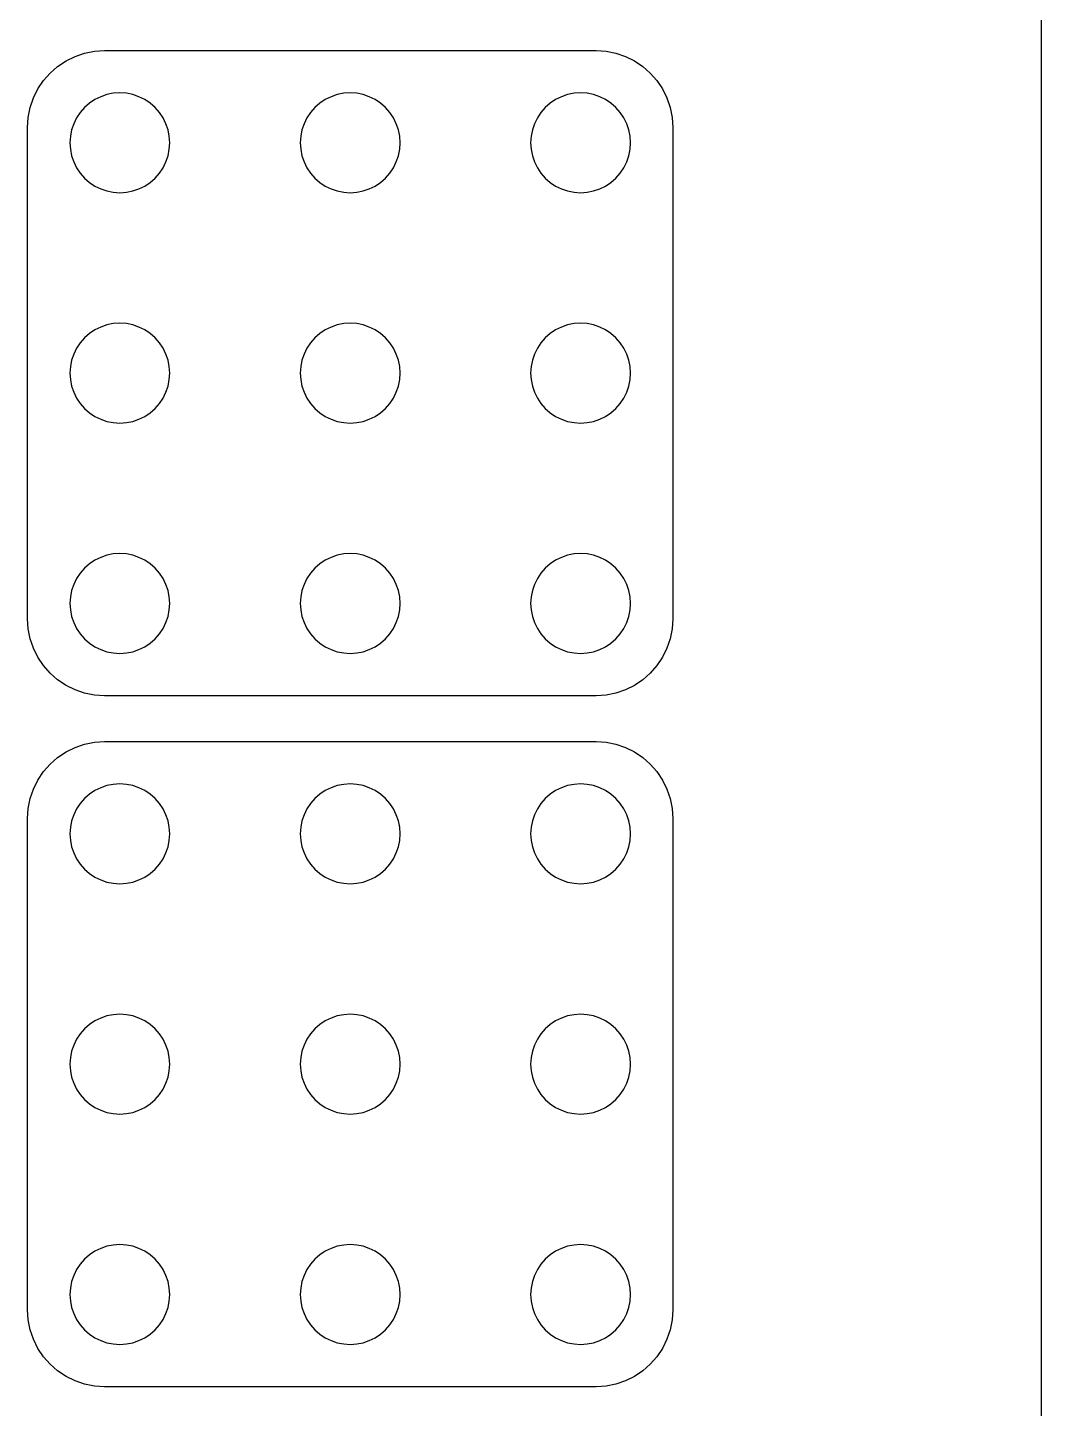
# Model space of a CAD drawing. Header units: metres. Extents: x -105 to 105, y -149 to 149.
# Drawn here: x 39 to 105, y -97.4 to -7.5 of the extents above; entities that cross this region are included whole.
import ezdxf

# ---------------------------------------------------------------- set-up
doc = ezdxf.new("R2010")
doc.units = ezdxf.units.M

msp = doc.modelspace()

# ---------------------------------------------------------------- linework, layer by layer
for p, q in [((105.005, -143.505), (105.005, 143.505)), ((40.9512, -10.0282), (41.495, -9.66489)), ((41.495, -9.66489), (42.0816, -9.37561)), ((42.0816, -9.37561), (42.7009, -9.16537)), ((42.7009, -9.16537), (43.3424, -9.03778)), ((43.3424, -9.03778), (43.995, -8.99501)), ((43.995, -8.99501), (76.005, -8.99501)), ((76.005, -8.99501), (76.6576, -9.03778)), ((76.6576, -9.03778), (77.2991, -9.16537)), ((77.2991, -9.16537), (77.9184, -9.37561)), ((77.9184, -9.37561), (78.505, -9.66489)), ((78.505, -9.66489), (79.0488, -10.0282)), ((40.0282, -10.9512), (40.4595, -10.4595)), ((40.4595, -10.4595), (40.9512, -10.0282)), ((79.0488, -10.0282), (79.5405, -10.4595)), ((79.5405, -10.4595), (79.9718, -10.9512)), ((39.3756, -12.0816), (39.6649, -11.495)), ((39.6649, -11.495), (40.0282, -10.9512)), ((79.9718, -10.9512), (80.3351, -11.495)), ((80.3351, -11.495), (80.6244, -12.0816)), ((39.1654, -12.7009), (39.3756, -12.0816)), ((43.0215, -12.4216), (42.7019, -12.7019)), ((43.375, -12.1854), (43.0215, -12.4216)), ((43.7563, -11.9974), (43.375, -12.1854)), ((44.1588, -11.8607), (43.7563, -11.9974)), ((44.5758, -11.7778), (44.1588, -11.8607)), ((45, -11.75), (44.5758, -11.7778)), ((45.4242, -11.7778), (45, -11.75)), ((45.8412, -11.8607), (45.4242, -11.7778)), ((46.2437, -11.9974), (45.8412, -11.8607)), ((46.625, -12.1854), (46.2437, -11.9974)), ((46.9785, -12.4216), (46.625, -12.1854)), ((47.2981, -12.7019), (46.9785, -12.4216)), ((58.0215, -12.4216), (57.7019, -12.7019)), ((58.375, -12.1854), (58.0215, -12.4216)), ((58.7563, -11.9974), (58.375, -12.1854)), ((59.1588, -11.8607), (58.7563, -11.9974)), ((59.5758, -11.7778), (59.1588, -11.8607)), ((60, -11.75), (59.5758, -11.7778)), ((60.4242, -11.7778), (60, -11.75)), ((60.8412, -11.8607), (60.4242, -11.7778)), ((61.2437, -11.9974), (60.8412, -11.8607)), ((61.625, -12.1854), (61.2437, -11.9974)), ((61.9785, -12.4216), (61.625, -12.1854)), ((62.2981, -12.7019), (61.9785, -12.4216)), ((73.0215, -12.4216), (72.7019, -12.7019)), ((73.375, -12.1854), (73.0215, -12.4216)), ((73.7563, -11.9974), (73.375, -12.1854)), ((74.1588, -11.8607), (73.7563, -11.9974)), ((74.5758, -11.7778), (74.1588, -11.8607)), ((75, -11.75), (74.5758, -11.7778)), ((75.4242, -11.7778), (75, -11.75)), ((75.8412, -11.8607), (75.4242, -11.7778)), ((76.2437, -11.9974), (75.8412, -11.8607)), ((76.625, -12.1854), (76.2437, -11.9974)), ((76.9785, -12.4216), (76.625, -12.1854)), ((77.2981, -12.7019), (76.9785, -12.4216)), ((80.6244, -12.0816), (80.8346, -12.7009)), ((38.995, -13.995), (39.0378, -13.3424)), ((39.0378, -13.3424), (39.1654, -12.7009)), ((42.1854, -13.375), (41.9974, -13.7563)), ((42.4216, -13.0215), (42.1854, -13.375)), ((42.7019, -12.7019), (42.4216, -13.0215)), ((47.5784, -13.0215), (47.2981, -12.7019)), ((47.8146, -13.375), (47.5784, -13.0215)), ((48.0026, -13.7563), (47.8146, -13.375)), ((57.1854, -13.375), (56.9974, -13.7563)), ((57.4216, -13.0215), (57.1854, -13.375)), ((57.7019, -12.7019), (57.4216, -13.0215)), ((62.5784, -13.0215), (62.2981, -12.7019)), ((62.8146, -13.375), (62.5784, -13.0215)), ((63.0026, -13.7563), (62.8146, -13.375)), ((72.1854, -13.375), (71.9974, -13.7563)), ((72.4216, -13.0215), (72.1854, -13.375)), ((72.7019, -12.7019), (72.4216, -13.0215)), ((77.5784, -13.0215), (77.2981, -12.7019)), ((77.8146, -13.375), (77.5784, -13.0215)), ((78.0026, -13.7563), (77.8146, -13.375)), ((80.8346, -12.7009), (80.9622, -13.3424)), ((80.9622, -13.3424), (81.005, -13.995)), ((38.995, -46.005), (38.995, -13.995)), ((41.8607, -14.1588), (41.7778, -14.5758)), ((41.9974, -13.7563), (41.8607, -14.1588)), ((48.1393, -14.1588), (48.0026, -13.7563)), ((48.2222, -14.5758), (48.1393, -14.1588)), ((56.8607, -14.1588), (56.7778, -14.5758)), ((56.9974, -13.7563), (56.8607, -14.1588)), ((63.1393, -14.1588), (63.0026, -13.7563)), ((63.2222, -14.5758), (63.1393, -14.1588)), ((71.8607, -14.1588), (71.7778, -14.5758)), ((71.9974, -13.7563), (71.8607, -14.1588)), ((78.1393, -14.1588), (78.0026, -13.7563)), ((78.2222, -14.5758), (78.1393, -14.1588)), ((81.005, -13.995), (81.005, -46.005)), ((41.7778, -14.5758), (41.75, -15)), ((41.75, -15), (41.7778, -15.4242)), ((48.25, -15), (48.2222, -14.5758)), ((48.2222, -15.4242), (48.25, -15)), ((56.7778, -14.5758), (56.75, -15)), ((56.75, -15), (56.7778, -15.4242)), ((63.25, -15), (63.2222, -14.5758)), ((63.2222, -15.4242), (63.25, -15)), ((71.7778, -14.5758), (71.75, -15)), ((71.75, -15), (71.7778, -15.4242)), ((78.25, -15), (78.2222, -14.5758)), ((78.2222, -15.4242), (78.25, -15)), ((41.7778, -15.4242), (41.8607, -15.8412)), ((41.8607, -15.8412), (41.9974, -16.2437)), ((48.0026, -16.2437), (48.1393, -15.8412)), ((48.1393, -15.8412), (48.2222, -15.4242)), ((56.7778, -15.4242), (56.8607, -15.8412)), ((56.8607, -15.8412), (56.9974, -16.2437)), ((63.0026, -16.2437), (63.1393, -15.8412)), ((63.1393, -15.8412), (63.2222, -15.4242)), ((71.7778, -15.4242), (71.8607, -15.8412)), ((71.8607, -15.8412), (71.9974, -16.2437)), ((78.0026, -16.2437), (78.1393, -15.8412)), ((78.1393, -15.8412), (78.2222, -15.4242)), ((41.9974, -16.2437), (42.1854, -16.625)), ((42.1854, -16.625), (42.4216, -16.9785)), ((42.4216, -16.9785), (42.7019, -17.2981)), ((47.2981, -17.2981), (47.5784, -16.9785)), ((47.5784, -16.9785), (47.8146, -16.625)), ((47.8146, -16.625), (48.0026, -16.2437)), ((56.9974, -16.2437), (57.1854, -16.625)), ((57.1854, -16.625), (57.4216, -16.9785)), ((57.4216, -16.9785), (57.7019, -17.2981)), ((62.2981, -17.2981), (62.5784, -16.9785)), ((62.5784, -16.9785), (62.8146, -16.625)), ((62.8146, -16.625), (63.0026, -16.2437)), ((71.9974, -16.2437), (72.1854, -16.625)), ((72.1854, -16.625), (72.4216, -16.9785)), ((72.4216, -16.9785), (72.7019, -17.2981)), ((77.2981, -17.2981), (77.5784, -16.9785)), ((77.5784, -16.9785), (77.8146, -16.625)), ((77.8146, -16.625), (78.0026, -16.2437)), ((42.7019, -17.2981), (43.0215, -17.5784)), ((43.0215, -17.5784), (43.375, -17.8146)), ((43.375, -17.8146), (43.7563, -18.0026)), ((46.2437, -18.0026), (46.625, -17.8146)), ((46.625, -17.8146), (46.9785, -17.5784)), ((46.9785, -17.5784), (47.2981, -17.2981)), ((57.7019, -17.2981), (58.0215, -17.5784)), ((58.0215, -17.5784), (58.375, -17.8146)), ((58.375, -17.8146), (58.7563, -18.0026)), ((61.2437, -18.0026), (61.625, -17.8146)), ((61.625, -17.8146), (61.9785, -17.5784)), ((61.9785, -17.5784), (62.2981, -17.2981)), ((72.7019, -17.2981), (73.0215, -17.5784)), ((73.0215, -17.5784), (73.375, -17.8146)), ((73.375, -17.8146), (73.7563, -18.0026)), ((76.2437, -18.0026), (76.625, -17.8146)), ((76.625, -17.8146), (76.9785, -17.5784)), ((76.9785, -17.5784), (77.2981, -17.2981)), ((43.7563, -18.0026), (44.1588, -18.1393)), ((44.1588, -18.1393), (44.5758, -18.2222)), ((44.5758, -18.2222), (45, -18.25)), ((45, -18.25), (45.4242, -18.2222)), ((45.4242, -18.2222), (45.8412, -18.1393)), ((45.8412, -18.1393), (46.2437, -18.0026)), ((58.7563, -18.0026), (59.1588, -18.1393)), ((59.1588, -18.1393), (59.5758, -18.2222)), ((59.5758, -18.2222), (60, -18.25)), ((60, -18.25), (60.4242, -18.2222)), ((60.4242, -18.2222), (60.8412, -18.1393)), ((60.8412, -18.1393), (61.2437, -18.0026)), ((73.7563, -18.0026), (74.1588, -18.1393)), ((74.1588, -18.1393), (74.5758, -18.2222)), ((74.5758, -18.2222), (75, -18.25)), ((75, -18.25), (75.4242, -18.2222)), ((75.4242, -18.2222), (75.8412, -18.1393)), ((75.8412, -18.1393), (76.2437, -18.0026)), ((44.1588, -26.8607), (43.7563, -26.9974)), ((44.5758, -26.7778), (44.1588, -26.8607)), ((45, -26.75), (44.5758, -26.7778)), ((45.4242, -26.7778), (45, -26.75)), ((45.8412, -26.8607), (45.4242, -26.7778)), ((46.2437, -26.9974), (45.8412, -26.8607)), ((59.1588, -26.8607), (58.7563, -26.9974)), ((59.5758, -26.7778), (59.1588, -26.8607)), ((60, -26.75), (59.5758, -26.7778)), ((60.4242, -26.7778), (60, -26.75)), ((60.8412, -26.8607), (60.4242, -26.7778)), ((61.2437, -26.9974), (60.8412, -26.8607)), ((74.1588, -26.8607), (73.7563, -26.9974)), ((74.5758, -26.7778), (74.1588, -26.8607)), ((75, -26.75), (74.5758, -26.7778)), ((75.4242, -26.7778), (75, -26.75)), ((75.8412, -26.8607), (75.4242, -26.7778)), ((76.2437, -26.9974), (75.8412, -26.8607)), ((42.7019, -27.7019), (42.4216, -28.0215)), ((43.0215, -27.4216), (42.7019, -27.7019)), ((43.375, -27.1854), (43.0215, -27.4216)), ((43.7563, -26.9974), (43.375, -27.1854)), ((46.625, -27.1854), (46.2437, -26.9974)), ((46.9785, -27.4216), (46.625, -27.1854)), ((47.2981, -27.7019), (46.9785, -27.4216)), ((47.5784, -28.0215), (47.2981, -27.7019)), ((57.7019, -27.7019), (57.4216, -28.0215)), ((58.0215, -27.4216), (57.7019, -27.7019)), ((58.375, -27.1854), (58.0215, -27.4216)), ((58.7563, -26.9974), (58.375, -27.1854)), ((61.625, -27.1854), (61.2437, -26.9974)), ((61.9785, -27.4216), (61.625, -27.1854)), ((62.2981, -27.7019), (61.9785, -27.4216)), ((62.5784, -28.0215), (62.2981, -27.7019)), ((72.7019, -27.7019), (72.4216, -28.0215)), ((73.0215, -27.4216), (72.7019, -27.7019)), ((73.375, -27.1854), (73.0215, -27.4216)), ((73.7563, -26.9974), (73.375, -27.1854)), ((76.625, -27.1854), (76.2437, -26.9974)), ((76.9785, -27.4216), (76.625, -27.1854)), ((77.2981, -27.7019), (76.9785, -27.4216)), ((77.5784, -28.0215), (77.2981, -27.7019)), ((41.9974, -28.7563), (41.8607, -29.1588)), ((42.1854, -28.375), (41.9974, -28.7563)), ((42.4216, -28.0215), (42.1854, -28.375)), ((47.8146, -28.375), (47.5784, -28.0215)), ((48.0026, -28.7563), (47.8146, -28.375)), ((48.1393, -29.1588), (48.0026, -28.7563)), ((56.9974, -28.7563), (56.8607, -29.1588)), ((57.1854, -28.375), (56.9974, -28.7563)), ((57.4216, -28.0215), (57.1854, -28.375)), ((62.8146, -28.375), (62.5784, -28.0215)), ((63.0026, -28.7563), (62.8146, -28.375)), ((63.1393, -29.1588), (63.0026, -28.7563)), ((71.9974, -28.7563), (71.8607, -29.1588)), ((72.1854, -28.375), (71.9974, -28.7563)), ((72.4216, -28.0215), (72.1854, -28.375)), ((77.8146, -28.375), (77.5784, -28.0215)), ((78.0026, -28.7563), (77.8146, -28.375)), ((78.1393, -29.1588), (78.0026, -28.7563)), ((41.7778, -29.5758), (41.75, -30)), ((41.8607, -29.1588), (41.7778, -29.5758)), ((48.2222, -29.5758), (48.1393, -29.1588)), ((48.25, -30), (48.2222, -29.5758)), ((56.7778, -29.5758), (56.75, -30)), ((56.8607, -29.1588), (56.7778, -29.5758)), ((63.2222, -29.5758), (63.1393, -29.1588)), ((63.25, -30), (63.2222, -29.5758)), ((71.7778, -29.5758), (71.75, -30)), ((71.8607, -29.1588), (71.7778, -29.5758)), ((78.2222, -29.5758), (78.1393, -29.1588)), ((78.25, -30), (78.2222, -29.5758)), ((41.75, -30), (41.7778, -30.4242)), ((41.7778, -30.4242), (41.8607, -30.8412)), ((48.1393, -30.8412), (48.2222, -30.4242)), ((48.2222, -30.4242), (48.25, -30)), ((56.75, -30), (56.7778, -30.4242)), ((56.7778, -30.4242), (56.8607, -30.8412)), ((63.1393, -30.8412), (63.2222, -30.4242)), ((63.2222, -30.4242), (63.25, -30)), ((71.75, -30), (71.7778, -30.4242)), ((71.7778, -30.4242), (71.8607, -30.8412)), ((78.1393, -30.8412), (78.2222, -30.4242)), ((78.2222, -30.4242), (78.25, -30)), ((41.8607, -30.8412), (41.9974, -31.2437)), ((41.9974, -31.2437), (42.1854, -31.625)), ((47.8146, -31.625), (48.0026, -31.2437)), ((48.0026, -31.2437), (48.1393, -30.8412)), ((56.8607, -30.8412), (56.9974, -31.2437)), ((56.9974, -31.2437), (57.1854, -31.625)), ((62.8146, -31.625), (63.0026, -31.2437)), ((63.0026, -31.2437), (63.1393, -30.8412)), ((71.8607, -30.8412), (71.9974, -31.2437)), ((71.9974, -31.2437), (72.1854, -31.625)), ((77.8146, -31.625), (78.0026, -31.2437)), ((78.0026, -31.2437), (78.1393, -30.8412)), ((42.1854, -31.625), (42.4216, -31.9785)), ((42.4216, -31.9785), (42.7019, -32.2981)), ((42.7019, -32.2981), (43.0215, -32.5784)), ((46.9785, -32.5784), (47.2981, -32.2981)), ((47.2981, -32.2981), (47.5784, -31.9785)), ((47.5784, -31.9785), (47.8146, -31.625)), ((57.1854, -31.625), (57.4216, -31.9785)), ((57.4216, -31.9785), (57.7019, -32.2981)), ((57.7019, -32.2981), (58.0215, -32.5784)), ((61.9785, -32.5784), (62.2981, -32.2981)), ((62.2981, -32.2981), (62.5784, -31.9785)), ((62.5784, -31.9785), (62.8146, -31.625)), ((72.1854, -31.625), (72.4216, -31.9785)), ((72.4216, -31.9785), (72.7019, -32.2981)), ((72.7019, -32.2981), (73.0215, -32.5784)), ((76.9785, -32.5784), (77.2981, -32.2981)), ((77.2981, -32.2981), (77.5784, -31.9785)), ((77.5784, -31.9785), (77.8146, -31.625)), ((43.0215, -32.5784), (43.375, -32.8146)), ((43.375, -32.8146), (43.7563, -33.0026)), ((43.7563, -33.0026), (44.1588, -33.1393)), ((44.1588, -33.1393), (44.5758, -33.2222)), ((44.5758, -33.2222), (45, -33.25)), ((45, -33.25), (45.4242, -33.2222)), ((45.4242, -33.2222), (45.8412, -33.1393)), ((45.8412, -33.1393), (46.2437, -33.0026)), ((46.2437, -33.0026), (46.625, -32.8146)), ((46.625, -32.8146), (46.9785, -32.5784)), ((58.0215, -32.5784), (58.375, -32.8146)), ((58.375, -32.8146), (58.7563, -33.0026)), ((58.7563, -33.0026), (59.1588, -33.1393)), ((59.1588, -33.1393), (59.5758, -33.2222)), ((59.5758, -33.2222), (60, -33.25)), ((60, -33.25), (60.4242, -33.2222)), ((60.4242, -33.2222), (60.8412, -33.1393)), ((60.8412, -33.1393), (61.2437, -33.0026)), ((61.2437, -33.0026), (61.625, -32.8146)), ((61.625, -32.8146), (61.9785, -32.5784)), ((73.0215, -32.5784), (73.375, -32.8146)), ((73.375, -32.8146), (73.7563, -33.0026)), ((73.7563, -33.0026), (74.1588, -33.1393)), ((74.1588, -33.1393), (74.5758, -33.2222)), ((74.5758, -33.2222), (75, -33.25)), ((75, -33.25), (75.4242, -33.2222)), ((75.4242, -33.2222), (75.8412, -33.1393)), ((75.8412, -33.1393), (76.2437, -33.0026)), ((76.2437, -33.0026), (76.625, -32.8146)), ((76.625, -32.8146), (76.9785, -32.5784)), ((43.375, -42.1854), (43.0215, -42.4216)), ((43.7563, -41.9974), (43.375, -42.1854)), ((44.1588, -41.8607), (43.7563, -41.9974)), ((44.5758, -41.7778), (44.1588, -41.8607)), ((45, -41.75), (44.5758, -41.7778)), ((45.4242, -41.7778), (45, -41.75)), ((45.8412, -41.8607), (45.4242, -41.7778)), ((46.2437, -41.9974), (45.8412, -41.8607)), ((46.625, -42.1854), (46.2437, -41.9974)), ((46.9785, -42.4216), (46.625, -42.1854)), ((58.375, -42.1854), (58.0215, -42.4216)), ((58.7563, -41.9974), (58.375, -42.1854)), ((59.1588, -41.8607), (58.7563, -41.9974)), ((59.5758, -41.7778), (59.1588, -41.8607)), ((60, -41.75), (59.5758, -41.7778)), ((60.4242, -41.7778), (60, -41.75)), ((60.8412, -41.8607), (60.4242, -41.7778)), ((61.2437, -41.9974), (60.8412, -41.8607)), ((61.625, -42.1854), (61.2437, -41.9974)), ((61.9785, -42.4216), (61.625, -42.1854)), ((73.375, -42.1854), (73.0215, -42.4216)), ((73.7563, -41.9974), (73.375, -42.1854)), ((74.1588, -41.8607), (73.7563, -41.9974)), ((74.5758, -41.7778), (74.1588, -41.8607)), ((75, -41.75), (74.5758, -41.7778)), ((75.4242, -41.7778), (75, -41.75)), ((75.8412, -41.8607), (75.4242, -41.7778)), ((76.2437, -41.9974), (75.8412, -41.8607)), ((76.625, -42.1854), (76.2437, -41.9974)), ((76.9785, -42.4216), (76.625, -42.1854)), ((42.4216, -43.0215), (42.1854, -43.375)), ((42.7019, -42.7019), (42.4216, -43.0215)), ((43.0215, -42.4216), (42.7019, -42.7019)), ((47.2981, -42.7019), (46.9785, -42.4216)), ((47.5784, -43.0215), (47.2981, -42.7019)), ((47.8146, -43.375), (47.5784, -43.0215)), ((57.4216, -43.0215), (57.1854, -43.375)), ((57.7019, -42.7019), (57.4216, -43.0215)), ((58.0215, -42.4216), (57.7019, -42.7019)), ((62.2981, -42.7019), (61.9785, -42.4216)), ((62.5784, -43.0215), (62.2981, -42.7019)), ((62.8146, -43.375), (62.5784, -43.0215)), ((72.4216, -43.0215), (72.1854, -43.375)), ((72.7019, -42.7019), (72.4216, -43.0215)), ((73.0215, -42.4216), (72.7019, -42.7019)), ((77.2981, -42.7019), (76.9785, -42.4216)), ((77.5784, -43.0215), (77.2981, -42.7019)), ((77.8146, -43.375), (77.5784, -43.0215)), ((41.9974, -43.7563), (41.8607, -44.1588)), ((42.1854, -43.375), (41.9974, -43.7563)), ((48.0026, -43.7563), (47.8146, -43.375)), ((48.1393, -44.1588), (48.0026, -43.7563)), ((56.9974, -43.7563), (56.8607, -44.1588)), ((57.1854, -43.375), (56.9974, -43.7563)), ((63.0026, -43.7563), (62.8146, -43.375)), ((63.1393, -44.1588), (63.0026, -43.7563)), ((71.9974, -43.7563), (71.8607, -44.1588)), ((72.1854, -43.375), (71.9974, -43.7563)), ((78.0026, -43.7563), (77.8146, -43.375)), ((78.1393, -44.1588), (78.0026, -43.7563)), ((41.7778, -44.5758), (41.75, -45)), ((41.8607, -44.1588), (41.7778, -44.5758)), ((48.2222, -44.5758), (48.1393, -44.1588)), ((48.25, -45), (48.2222, -44.5758)), ((56.7778, -44.5758), (56.75, -45)), ((56.8607, -44.1588), (56.7778, -44.5758)), ((63.2222, -44.5758), (63.1393, -44.1588)), ((63.25, -45), (63.2222, -44.5758)), ((71.7778, -44.5758), (71.75, -45)), ((71.8607, -44.1588), (71.7778, -44.5758)), ((78.2222, -44.5758), (78.1393, -44.1588)), ((78.25, -45), (78.2222, -44.5758)), ((41.75, -45), (41.7778, -45.4242)), ((41.7778, -45.4242), (41.8607, -45.8412)), ((41.8607, -45.8412), (41.9974, -46.2437)), ((48.0026, -46.2437), (48.1393, -45.8412)), ((48.1393, -45.8412), (48.2222, -45.4242)), ((48.2222, -45.4242), (48.25, -45)), ((56.75, -45), (56.7778, -45.4242)), ((56.7778, -45.4242), (56.8607, -45.8412)), ((56.8607, -45.8412), (56.9974, -46.2437)), ((63.0026, -46.2437), (63.1393, -45.8412)), ((63.1393, -45.8412), (63.2222, -45.4242)), ((63.2222, -45.4242), (63.25, -45)), ((71.75, -45), (71.7778, -45.4242)), ((71.7778, -45.4242), (71.8607, -45.8412)), ((71.8607, -45.8412), (71.9974, -46.2437)), ((78.0026, -46.2437), (78.1393, -45.8412)), ((78.1393, -45.8412), (78.2222, -45.4242)), ((78.2222, -45.4242), (78.25, -45)), ((39.0378, -46.6576), (38.995, -46.005)), ((39.1654, -47.2991), (39.0378, -46.6576)), ((41.9974, -46.2437), (42.1854, -46.625)), ((42.1854, -46.625), (42.4216, -46.9785)), ((47.5784, -46.9785), (47.8146, -46.625)), ((47.8146, -46.625), (48.0026, -46.2437)), ((56.9974, -46.2437), (57.1854, -46.625)), ((57.1854, -46.625), (57.4216, -46.9785)), ((62.5784, -46.9785), (62.8146, -46.625)), ((62.8146, -46.625), (63.0026, -46.2437)), ((71.9974, -46.2437), (72.1854, -46.625)), ((72.1854, -46.625), (72.4216, -46.9785)), ((77.5784, -46.9785), (77.8146, -46.625)), ((77.8146, -46.625), (78.0026, -46.2437)), ((80.9622, -46.6576), (80.8346, -47.2991)), ((81.005, -46.005), (80.9622, -46.6576)), ((39.3756, -47.9184), (39.1654, -47.2991)), ((42.4216, -46.9785), (42.7019, -47.2981)), ((42.7019, -47.2981), (43.0215, -47.5784)), ((43.0215, -47.5784), (43.375, -47.8146)), ((46.625, -47.8146), (46.9785, -47.5784)), ((46.9785, -47.5784), (47.2981, -47.2981)), ((47.2981, -47.2981), (47.5784, -46.9785)), ((57.4216, -46.9785), (57.7019, -47.2981)), ((57.7019, -47.2981), (58.0215, -47.5784)), ((58.0215, -47.5784), (58.375, -47.8146)), ((61.625, -47.8146), (61.9785, -47.5784)), ((61.9785, -47.5784), (62.2981, -47.2981)), ((62.2981, -47.2981), (62.5784, -46.9785)), ((72.4216, -46.9785), (72.7019, -47.2981)), ((72.7019, -47.2981), (73.0215, -47.5784)), ((73.0215, -47.5784), (73.375, -47.8146)), ((76.625, -47.8146), (76.9785, -47.5784)), ((76.9785, -47.5784), (77.2981, -47.2981)), ((77.2981, -47.2981), (77.5784, -46.9785)), ((80.8346, -47.2991), (80.6244, -47.9184)), ((39.6649, -48.505), (39.3756, -47.9184)), ((40.0282, -49.0488), (39.6649, -48.505)), ((43.375, -47.8146), (43.7563, -48.0026)), ((43.7563, -48.0026), (44.1588, -48.1393)), ((44.1588, -48.1393), (44.5758, -48.2222)), ((44.5758, -48.2222), (45, -48.25)), ((45, -48.25), (45.4242, -48.2222)), ((45.4242, -48.2222), (45.8412, -48.1393)), ((45.8412, -48.1393), (46.2437, -48.0026)), ((46.2437, -48.0026), (46.625, -47.8146)), ((58.375, -47.8146), (58.7563, -48.0026)), ((58.7563, -48.0026), (59.1588, -48.1393)), ((59.1588, -48.1393), (59.5758, -48.2222)), ((59.5758, -48.2222), (60, -48.25)), ((60, -48.25), (60.4242, -48.2222)), ((60.4242, -48.2222), (60.8412, -48.1393)), ((60.8412, -48.1393), (61.2437, -48.0026)), ((61.2437, -48.0026), (61.625, -47.8146)), ((73.375, -47.8146), (73.7563, -48.0026)), ((73.7563, -48.0026), (74.1588, -48.1393)), ((74.1588, -48.1393), (74.5758, -48.2222)), ((74.5758, -48.2222), (75, -48.25)), ((75, -48.25), (75.4242, -48.2222)), ((75.4242, -48.2222), (75.8412, -48.1393)), ((75.8412, -48.1393), (76.2437, -48.0026)), ((76.2437, -48.0026), (76.625, -47.8146)), ((80.3351, -48.505), (79.9718, -49.0488)), ((80.6244, -47.9184), (80.3351, -48.505)), ((40.4595, -49.5405), (40.0282, -49.0488)), ((79.9718, -49.0488), (79.5405, -49.5405)), ((40.9512, -49.9718), (40.4595, -49.5405)), ((41.495, -50.3351), (40.9512, -49.9718)), ((42.0816, -50.6244), (41.495, -50.3351)), ((78.505, -50.3351), (77.9184, -50.6244)), ((79.0488, -49.9718), (78.505, -50.3351)), ((79.5405, -49.5405), (79.0488, -49.9718)), ((42.7009, -50.8346), (42.0816, -50.6244)), ((43.3424, -50.9622), (42.7009, -50.8346)), ((43.995, -51.005), (43.3424, -50.9622)), ((76.005, -51.005), (43.995, -51.005)), ((76.6576, -50.9622), (76.005, -51.005)), ((77.2991, -50.8346), (76.6576, -50.9622)), ((77.9184, -50.6244), (77.2991, -50.8346)), ((40.9512, -55.0282), (41.495, -54.6649)), ((41.495, -54.6649), (42.0816, -54.3756)), ((42.0816, -54.3756), (42.7009, -54.1654)), ((42.7009, -54.1654), (43.3424, -54.0378)), ((43.3424, -54.0378), (43.995, -53.995)), ((43.995, -53.995), (76.005, -53.995)), ((76.005, -53.995), (76.6576, -54.0378)), ((76.6576, -54.0378), (77.2991, -54.1654)), ((77.2991, -54.1654), (77.9184, -54.3756)), ((77.9184, -54.3756), (78.505, -54.6649)), ((78.505, -54.6649), (79.0488, -55.0282)), ((40.0282, -55.9512), (40.4595, -55.4595)), ((40.4595, -55.4595), (40.9512, -55.0282)), ((79.0488, -55.0282), (79.5405, -55.4595)), ((79.5405, -55.4595), (79.9718, -55.9512)), ((39.3756, -57.0816), (39.6649, -56.495)), ((39.6649, -56.495), (40.0282, -55.9512)), ((79.9718, -55.9512), (80.3351, -56.495)), ((80.3351, -56.495), (80.6244, -57.0816)), ((39.1654, -57.7009), (39.3756, -57.0816)), ((43.0215, -57.4216), (42.7019, -57.7019)), ((43.375, -57.1854), (43.0215, -57.4216)), ((43.7563, -56.9974), (43.375, -57.1854)), ((44.1588, -56.8607), (43.7563, -56.9974)), ((44.5758, -56.7778), (44.1588, -56.8607)), ((45, -56.75), (44.5758, -56.7778)), ((45.4242, -56.7778), (45, -56.75)), ((45.8412, -56.8607), (45.4242, -56.7778)), ((46.2437, -56.9974), (45.8412, -56.8607)), ((46.625, -57.1854), (46.2437, -56.9974)), ((46.9785, -57.4216), (46.625, -57.1854)), ((47.2981, -57.7019), (46.9785, -57.4216)), ((58.0215, -57.4216), (57.7019, -57.7019)), ((58.375, -57.1854), (58.0215, -57.4216)), ((58.7563, -56.9974), (58.375, -57.1854)), ((59.1588, -56.8607), (58.7563, -56.9974)), ((59.5758, -56.7778), (59.1588, -56.8607)), ((60, -56.75), (59.5758, -56.7778)), ((60.4242, -56.7778), (60, -56.75)), ((60.8412, -56.8607), (60.4242, -56.7778)), ((61.2437, -56.9974), (60.8412, -56.8607)), ((61.625, -57.1854), (61.2437, -56.9974)), ((61.9785, -57.4216), (61.625, -57.1854)), ((62.2981, -57.7019), (61.9785, -57.4216)), ((73.0215, -57.4216), (72.7019, -57.7019)), ((73.375, -57.1854), (73.0215, -57.4216)), ((73.7563, -56.9974), (73.375, -57.1854)), ((74.1588, -56.8607), (73.7563, -56.9974)), ((74.5758, -56.7778), (74.1588, -56.8607)), ((75, -56.75), (74.5758, -56.7778)), ((75.4242, -56.7778), (75, -56.75)), ((75.8412, -56.8607), (75.4242, -56.7778)), ((76.2437, -56.9974), (75.8412, -56.8607)), ((76.625, -57.1854), (76.2437, -56.9974)), ((76.9785, -57.4216), (76.625, -57.1854)), ((77.2981, -57.7019), (76.9785, -57.4216)), ((80.6244, -57.0816), (80.8346, -57.7009)), ((38.995, -58.995), (39.0378, -58.3424)), ((39.0378, -58.3424), (39.1654, -57.7009)), ((42.1854, -58.375), (41.9974, -58.7563)), ((42.4216, -58.0215), (42.1854, -58.375)), ((42.7019, -57.7019), (42.4216, -58.0215)), ((47.5784, -58.0215), (47.2981, -57.7019)), ((47.8146, -58.375), (47.5784, -58.0215)), ((48.0026, -58.7563), (47.8146, -58.375)), ((57.1854, -58.375), (56.9974, -58.7563)), ((57.4216, -58.0215), (57.1854, -58.375)), ((57.7019, -57.7019), (57.4216, -58.0215)), ((62.5784, -58.0215), (62.2981, -57.7019)), ((62.8146, -58.375), (62.5784, -58.0215)), ((63.0026, -58.7563), (62.8146, -58.375)), ((72.1854, -58.375), (71.9974, -58.7563)), ((72.4216, -58.0215), (72.1854, -58.375)), ((72.7019, -57.7019), (72.4216, -58.0215)), ((77.5784, -58.0215), (77.2981, -57.7019)), ((77.8146, -58.375), (77.5784, -58.0215)), ((78.0026, -58.7563), (77.8146, -58.375)), ((80.8346, -57.7009), (80.9622, -58.3424)), ((80.9622, -58.3424), (81.005, -58.995)), ((38.995, -91.005), (38.995, -58.995)), ((41.8607, -59.1588), (41.7778, -59.5758)), ((41.9974, -58.7563), (41.8607, -59.1588)), ((48.1393, -59.1588), (48.0026, -58.7563)), ((48.2222, -59.5758), (48.1393, -59.1588)), ((56.8607, -59.1588), (56.7778, -59.5758)), ((56.9974, -58.7563), (56.8607, -59.1588)), ((63.1393, -59.1588), (63.0026, -58.7563)), ((63.2222, -59.5758), (63.1393, -59.1588)), ((71.8607, -59.1588), (71.7778, -59.5758)), ((71.9974, -58.7563), (71.8607, -59.1588)), ((78.1393, -59.1588), (78.0026, -58.7563)), ((78.2222, -59.5758), (78.1393, -59.1588)), ((81.005, -58.995), (81.005, -91.005)), ((41.7778, -59.5758), (41.75, -60)), ((41.75, -60), (41.7778, -60.4242)), ((48.25, -60), (48.2222, -59.5758)), ((48.2222, -60.4242), (48.25, -60)), ((56.7778, -59.5758), (56.75, -60)), ((56.75, -60), (56.7778, -60.4242)), ((63.25, -60), (63.2222, -59.5758)), ((63.2222, -60.4242), (63.25, -60)), ((71.7778, -59.5758), (71.75, -60)), ((71.75, -60), (71.7778, -60.4242)), ((78.25, -60), (78.2222, -59.5758)), ((78.2222, -60.4242), (78.25, -60)), ((41.7778, -60.4242), (41.8607, -60.8412)), ((41.8607, -60.8412), (41.9974, -61.2437)), ((48.0026, -61.2437), (48.1393, -60.8412)), ((48.1393, -60.8412), (48.2222, -60.4242)), ((56.7778, -60.4242), (56.8607, -60.8412)), ((56.8607, -60.8412), (56.9974, -61.2437)), ((63.0026, -61.2437), (63.1393, -60.8412)), ((63.1393, -60.8412), (63.2222, -60.4242)), ((71.7778, -60.4242), (71.8607, -60.8412)), ((71.8607, -60.8412), (71.9974, -61.2437)), ((78.0026, -61.2437), (78.1393, -60.8412)), ((78.1393, -60.8412), (78.2222, -60.4242)), ((41.9974, -61.2437), (42.1854, -61.625)), ((42.1854, -61.625), (42.4216, -61.9785)), ((42.4216, -61.9785), (42.7019, -62.2981)), ((47.2981, -62.2981), (47.5784, -61.9785)), ((47.5784, -61.9785), (47.8146, -61.625)), ((47.8146, -61.625), (48.0026, -61.2437)), ((56.9974, -61.2437), (57.1854, -61.625)), ((57.1854, -61.625), (57.4216, -61.9785)), ((57.4216, -61.9785), (57.7019, -62.2981)), ((62.2981, -62.2981), (62.5784, -61.9785)), ((62.5784, -61.9785), (62.8146, -61.625)), ((62.8146, -61.625), (63.0026, -61.2437)), ((71.9974, -61.2437), (72.1854, -61.625)), ((72.1854, -61.625), (72.4216, -61.9785)), ((72.4216, -61.9785), (72.7019, -62.2981)), ((77.2981, -62.2981), (77.5784, -61.9785)), ((77.5784, -61.9785), (77.8146, -61.625)), ((77.8146, -61.625), (78.0026, -61.2437)), ((42.7019, -62.2981), (43.0215, -62.5784)), ((43.0215, -62.5784), (43.375, -62.8146)), ((43.375, -62.8146), (43.7563, -63.0026)), ((46.2437, -63.0026), (46.625, -62.8146)), ((46.625, -62.8146), (46.9785, -62.5784)), ((46.9785, -62.5784), (47.2981, -62.2981)), ((57.7019, -62.2981), (58.0215, -62.5784)), ((58.0215, -62.5784), (58.375, -62.8146)), ((58.375, -62.8146), (58.7563, -63.0026)), ((61.2437, -63.0026), (61.625, -62.8146)), ((61.625, -62.8146), (61.9785, -62.5784)), ((61.9785, -62.5784), (62.2981, -62.2981)), ((72.7019, -62.2981), (73.0215, -62.5784)), ((73.0215, -62.5784), (73.375, -62.8146)), ((73.375, -62.8146), (73.7563, -63.0026)), ((76.2437, -63.0026), (76.625, -62.8146)), ((76.625, -62.8146), (76.9785, -62.5784)), ((76.9785, -62.5784), (77.2981, -62.2981)), ((43.7563, -63.0026), (44.1588, -63.1393)), ((44.1588, -63.1393), (44.5758, -63.2222)), ((44.5758, -63.2222), (45, -63.25)), ((45, -63.25), (45.4242, -63.2222)), ((45.4242, -63.2222), (45.8412, -63.1393)), ((45.8412, -63.1393), (46.2437, -63.0026)), ((58.7563, -63.0026), (59.1588, -63.1393)), ((59.1588, -63.1393), (59.5758, -63.2222)), ((59.5758, -63.2222), (60, -63.25)), ((60, -63.25), (60.4242, -63.2222)), ((60.4242, -63.2222), (60.8412, -63.1393)), ((60.8412, -63.1393), (61.2437, -63.0026)), ((73.7563, -63.0026), (74.1588, -63.1393)), ((74.1588, -63.1393), (74.5758, -63.2222)), ((74.5758, -63.2222), (75, -63.25)), ((75, -63.25), (75.4242, -63.2222)), ((75.4242, -63.2222), (75.8412, -63.1393)), ((75.8412, -63.1393), (76.2437, -63.0026)), ((44.1588, -71.8607), (43.7563, -71.9974)), ((44.5758, -71.7778), (44.1588, -71.8607)), ((45, -71.75), (44.5758, -71.7778)), ((45.4242, -71.7778), (45, -71.75)), ((45.8412, -71.8607), (45.4242, -71.7778)), ((46.2437, -71.9974), (45.8412, -71.8607)), ((59.1588, -71.8607), (58.7563, -71.9974)), ((59.5758, -71.7778), (59.1588, -71.8607)), ((60, -71.75), (59.5758, -71.7778)), ((60.4242, -71.7778), (60, -71.75)), ((60.8412, -71.8607), (60.4242, -71.7778)), ((61.2437, -71.9974), (60.8412, -71.8607)), ((74.1588, -71.8607), (73.7563, -71.9974)), ((74.5758, -71.7778), (74.1588, -71.8607)), ((75, -71.75), (74.5758, -71.7778)), ((75.4242, -71.7778), (75, -71.75)), ((75.8412, -71.8607), (75.4242, -71.7778)), ((76.2437, -71.9974), (75.8412, -71.8607)), ((42.7019, -72.7019), (42.4216, -73.0215)), ((43.0215, -72.4216), (42.7019, -72.7019)), ((43.375, -72.1854), (43.0215, -72.4216)), ((43.7563, -71.9974), (43.375, -72.1854)), ((46.625, -72.1854), (46.2437, -71.9974)), ((46.9785, -72.4216), (46.625, -72.1854)), ((47.2981, -72.7019), (46.9785, -72.4216)), ((47.5784, -73.0215), (47.2981, -72.7019)), ((57.7019, -72.7019), (57.4216, -73.0215)), ((58.0215, -72.4216), (57.7019, -72.7019)), ((58.375, -72.1854), (58.0215, -72.4216)), ((58.7563, -71.9974), (58.375, -72.1854)), ((61.625, -72.1854), (61.2437, -71.9974)), ((61.9785, -72.4216), (61.625, -72.1854)), ((62.2981, -72.7019), (61.9785, -72.4216)), ((62.5784, -73.0215), (62.2981, -72.7019)), ((72.7019, -72.7019), (72.4216, -73.0215)), ((73.0215, -72.4216), (72.7019, -72.7019)), ((73.375, -72.1854), (73.0215, -72.4216)), ((73.7563, -71.9974), (73.375, -72.1854)), ((76.625, -72.1854), (76.2437, -71.9974)), ((76.9785, -72.4216), (76.625, -72.1854)), ((77.2981, -72.7019), (76.9785, -72.4216)), ((77.5784, -73.0215), (77.2981, -72.7019)), ((42.1854, -73.375), (41.9974, -73.7563)), ((42.4216, -73.0215), (42.1854, -73.375)), ((47.8146, -73.375), (47.5784, -73.0215)), ((48.0026, -73.7563), (47.8146, -73.375)), ((57.1854, -73.375), (56.9974, -73.7563)), ((57.4216, -73.0215), (57.1854, -73.375)), ((62.8146, -73.375), (62.5784, -73.0215)), ((63.0026, -73.7563), (62.8146, -73.375)), ((72.1854, -73.375), (71.9974, -73.7563)), ((72.4216, -73.0215), (72.1854, -73.375)), ((77.8146, -73.375), (77.5784, -73.0215)), ((78.0026, -73.7563), (77.8146, -73.375)), ((41.7778, -74.5758), (41.75, -75)), ((41.8607, -74.1588), (41.7778, -74.5758)), ((41.9974, -73.7563), (41.8607, -74.1588)), ((48.1393, -74.1588), (48.0026, -73.7563)), ((48.2222, -74.5758), (48.1393, -74.1588)), ((48.25, -75), (48.2222, -74.5758)), ((56.7778, -74.5758), (56.75, -75)), ((56.8607, -74.1588), (56.7778, -74.5758)), ((56.9974, -73.7563), (56.8607, -74.1588)), ((63.1393, -74.1588), (63.0026, -73.7563)), ((63.2222, -74.5758), (63.1393, -74.1588)), ((63.25, -75), (63.2222, -74.5758)), ((71.7778, -74.5758), (71.75, -75)), ((71.8607, -74.1588), (71.7778, -74.5758)), ((71.9974, -73.7563), (71.8607, -74.1588)), ((78.1393, -74.1588), (78.0026, -73.7563)), ((78.2222, -74.5758), (78.1393, -74.1588)), ((78.25, -75), (78.2222, -74.5758)), ((41.75, -75), (41.7778, -75.4242)), ((41.7778, -75.4242), (41.8607, -75.8412)), ((48.1393, -75.8412), (48.2222, -75.4242)), ((48.2222, -75.4242), (48.25, -75)), ((56.75, -75), (56.7778, -75.4242)), ((56.7778, -75.4242), (56.8607, -75.8412)), ((63.1393, -75.8412), (63.2222, -75.4242)), ((63.2222, -75.4242), (63.25, -75)), ((71.75, -75), (71.7778, -75.4242)), ((71.7778, -75.4242), (71.8607, -75.8412)), ((78.1393, -75.8412), (78.2222, -75.4242)), ((78.2222, -75.4242), (78.25, -75)), ((41.8607, -75.8412), (41.9974, -76.2437)), ((41.9974, -76.2437), (42.1854, -76.625)), ((47.8146, -76.625), (48.0026, -76.2437)), ((48.0026, -76.2437), (48.1393, -75.8412)), ((56.8607, -75.8412), (56.9974, -76.2437)), ((56.9974, -76.2437), (57.1854, -76.625)), ((62.8146, -76.625), (63.0026, -76.2437)), ((63.0026, -76.2437), (63.1393, -75.8412)), ((71.8607, -75.8412), (71.9974, -76.2437)), ((71.9974, -76.2437), (72.1854, -76.625)), ((77.8146, -76.625), (78.0026, -76.2437)), ((78.0026, -76.2437), (78.1393, -75.8412)), ((42.1854, -76.625), (42.4216, -76.9785)), ((42.4216, -76.9785), (42.7019, -77.2981)), ((42.7019, -77.2981), (43.0215, -77.5784)), ((46.9785, -77.5784), (47.2981, -77.2981)), ((47.2981, -77.2981), (47.5784, -76.9785)), ((47.5784, -76.9785), (47.8146, -76.625)), ((57.1854, -76.625), (57.4216, -76.9785)), ((57.4216, -76.9785), (57.7019, -77.2981)), ((57.7019, -77.2981), (58.0215, -77.5784)), ((61.9785, -77.5784), (62.2981, -77.2981)), ((62.2981, -77.2981), (62.5784, -76.9785)), ((62.5784, -76.9785), (62.8146, -76.625)), ((72.1854, -76.625), (72.4216, -76.9785)), ((72.4216, -76.9785), (72.7019, -77.2981)), ((72.7019, -77.2981), (73.0215, -77.5784)), ((76.9785, -77.5784), (77.2981, -77.2981)), ((77.2981, -77.2981), (77.5784, -76.9785)), ((77.5784, -76.9785), (77.8146, -76.625)), ((43.0215, -77.5784), (43.375, -77.8146)), ((43.375, -77.8146), (43.7563, -78.0026)), ((43.7563, -78.0026), (44.1588, -78.1393)), ((44.1588, -78.1393), (44.5758, -78.2222)), ((44.5758, -78.2222), (45, -78.25)), ((45, -78.25), (45.4242, -78.2222)), ((45.4242, -78.2222), (45.8412, -78.1393)), ((45.8412, -78.1393), (46.2437, -78.0026)), ((46.2437, -78.0026), (46.625, -77.8146)), ((46.625, -77.8146), (46.9785, -77.5784)), ((58.0215, -77.5784), (58.375, -77.8146)), ((58.375, -77.8146), (58.7563, -78.0026)), ((58.7563, -78.0026), (59.1588, -78.1393)), ((59.1588, -78.1393), (59.5758, -78.2222)), ((59.5758, -78.2222), (60, -78.25)), ((60, -78.25), (60.4242, -78.2222)), ((60.4242, -78.2222), (60.8412, -78.1393)), ((60.8412, -78.1393), (61.2437, -78.0026)), ((61.2437, -78.0026), (61.625, -77.8146)), ((61.625, -77.8146), (61.9785, -77.5784)), ((73.0215, -77.5784), (73.375, -77.8146)), ((73.375, -77.8146), (73.7563, -78.0026)), ((73.7563, -78.0026), (74.1588, -78.1393)), ((74.1588, -78.1393), (74.5758, -78.2222)), ((74.5758, -78.2222), (75, -78.25)), ((75, -78.25), (75.4242, -78.2222)), ((75.4242, -78.2222), (75.8412, -78.1393)), ((75.8412, -78.1393), (76.2437, -78.0026)), ((76.2437, -78.0026), (76.625, -77.8146)), ((76.625, -77.8146), (76.9785, -77.5784)), ((43.375, -87.1854), (43.0215, -87.4216)), ((43.7563, -86.9974), (43.375, -87.1854)), ((44.1588, -86.8607), (43.7563, -86.9974)), ((44.5758, -86.7778), (44.1588, -86.8607)), ((45, -86.75), (44.5758, -86.7778)), ((45.4242, -86.7778), (45, -86.75)), ((45.8412, -86.8607), (45.4242, -86.7778)), ((46.2437, -86.9974), (45.8412, -86.8607)), ((46.625, -87.1854), (46.2437, -86.9974)), ((46.9785, -87.4216), (46.625, -87.1854)), ((58.375, -87.1854), (58.0215, -87.4216)), ((58.7563, -86.9974), (58.375, -87.1854)), ((59.1588, -86.8607), (58.7563, -86.9974)), ((59.5758, -86.7778), (59.1588, -86.8607)), ((60, -86.75), (59.5758, -86.7778)), ((60.4242, -86.7778), (60, -86.75)), ((60.8412, -86.8607), (60.4242, -86.7778)), ((61.2437, -86.9974), (60.8412, -86.8607)), ((61.625, -87.1854), (61.2437, -86.9974)), ((61.9785, -87.4216), (61.625, -87.1854)), ((73.375, -87.1854), (73.0215, -87.4216)), ((73.7563, -86.9974), (73.375, -87.1854)), ((74.1588, -86.8607), (73.7563, -86.9974)), ((74.5758, -86.7778), (74.1588, -86.8607)), ((75, -86.75), (74.5758, -86.7778)), ((75.4242, -86.7778), (75, -86.75)), ((75.8412, -86.8607), (75.4242, -86.7778)), ((76.2437, -86.9974), (75.8412, -86.8607)), ((76.625, -87.1854), (76.2437, -86.9974)), ((76.9785, -87.4216), (76.625, -87.1854)), ((42.4216, -88.0215), (42.1854, -88.375)), ((42.7019, -87.7019), (42.4216, -88.0215)), ((43.0215, -87.4216), (42.7019, -87.7019)), ((47.2981, -87.7019), (46.9785, -87.4216)), ((47.5784, -88.0215), (47.2981, -87.7019)), ((47.8146, -88.375), (47.5784, -88.0215)), ((57.4216, -88.0215), (57.1854, -88.375)), ((57.7019, -87.7019), (57.4216, -88.0215)), ((58.0215, -87.4216), (57.7019, -87.7019)), ((62.2981, -87.7019), (61.9785, -87.4216)), ((62.5784, -88.0215), (62.2981, -87.7019)), ((62.8146, -88.375), (62.5784, -88.0215)), ((72.4216, -88.0215), (72.1854, -88.375)), ((72.7019, -87.7019), (72.4216, -88.0215)), ((73.0215, -87.4216), (72.7019, -87.7019)), ((77.2981, -87.7019), (76.9785, -87.4216)), ((77.5784, -88.0215), (77.2981, -87.7019)), ((77.8146, -88.375), (77.5784, -88.0215)), ((41.9974, -88.7563), (41.8607, -89.1588)), ((42.1854, -88.375), (41.9974, -88.7563)), ((48.0026, -88.7563), (47.8146, -88.375)), ((48.1393, -89.1588), (48.0026, -88.7563)), ((56.9974, -88.7563), (56.8607, -89.1588)), ((57.1854, -88.375), (56.9974, -88.7563)), ((63.0026, -88.7563), (62.8146, -88.375)), ((63.1393, -89.1588), (63.0026, -88.7563)), ((71.9974, -88.7563), (71.8607, -89.1588)), ((72.1854, -88.375), (71.9974, -88.7563)), ((78.0026, -88.7563), (77.8146, -88.375)), ((78.1393, -89.1588), (78.0026, -88.7563)), ((41.7778, -89.5758), (41.75, -90)), ((41.8607, -89.1588), (41.7778, -89.5758)), ((48.2222, -89.5758), (48.1393, -89.1588)), ((48.25, -90), (48.2222, -89.5758)), ((56.7778, -89.5758), (56.75, -90)), ((56.8607, -89.1588), (56.7778, -89.5758)), ((63.2222, -89.5758), (63.1393, -89.1588)), ((63.25, -90), (63.2222, -89.5758)), ((71.7778, -89.5758), (71.75, -90)), ((71.8607, -89.1588), (71.7778, -89.5758)), ((78.2222, -89.5758), (78.1393, -89.1588)), ((78.25, -90), (78.2222, -89.5758)), ((41.75, -90), (41.7778, -90.4242)), ((41.7778, -90.4242), (41.8607, -90.8412)), ((48.1393, -90.8412), (48.2222, -90.4242)), ((48.2222, -90.4242), (48.25, -90)), ((56.75, -90), (56.7778, -90.4242)), ((56.7778, -90.4242), (56.8607, -90.8412)), ((63.1393, -90.8412), (63.2222, -90.4242)), ((63.2222, -90.4242), (63.25, -90)), ((71.75, -90), (71.7778, -90.4242)), ((71.7778, -90.4242), (71.8607, -90.8412)), ((78.1393, -90.8412), (78.2222, -90.4242)), ((78.2222, -90.4242), (78.25, -90)), ((39.0378, -91.6576), (38.995, -91.005)), ((39.1654, -92.2991), (39.0378, -91.6576)), ((41.8607, -90.8412), (41.9974, -91.2437)), ((41.9974, -91.2437), (42.1854, -91.625)), ((42.1854, -91.625), (42.4216, -91.9785)), ((47.5784, -91.9785), (47.8146, -91.625)), ((47.8146, -91.625), (48.0026, -91.2437)), ((48.0026, -91.2437), (48.1393, -90.8412)), ((56.8607, -90.8412), (56.9974, -91.2437)), ((56.9974, -91.2437), (57.1854, -91.625)), ((57.1854, -91.625), (57.4216, -91.9785)), ((62.5784, -91.9785), (62.8146, -91.625)), ((62.8146, -91.625), (63.0026, -91.2437)), ((63.0026, -91.2437), (63.1393, -90.8412)), ((71.8607, -90.8412), (71.9974, -91.2437)), ((71.9974, -91.2437), (72.1854, -91.625)), ((72.1854, -91.625), (72.4216, -91.9785)), ((77.5784, -91.9785), (77.8146, -91.625)), ((77.8146, -91.625), (78.0026, -91.2437)), ((78.0026, -91.2437), (78.1393, -90.8412)), ((80.9622, -91.6576), (80.8346, -92.2991)), ((81.005, -91.005), (80.9622, -91.6576)), ((39.3756, -92.9184), (39.1654, -92.2991)), ((42.4216, -91.9785), (42.7019, -92.2981)), ((42.7019, -92.2981), (43.0215, -92.5784)), ((43.0215, -92.5784), (43.375, -92.8146)), ((46.625, -92.8146), (46.9785, -92.5784)), ((46.9785, -92.5784), (47.2981, -92.2981)), ((47.2981, -92.2981), (47.5784, -91.9785)), ((57.4216, -91.9785), (57.7019, -92.2981)), ((57.7019, -92.2981), (58.0215, -92.5784)), ((58.0215, -92.5784), (58.375, -92.8146)), ((61.625, -92.8146), (61.9785, -92.5784)), ((61.9785, -92.5784), (62.2981, -92.2981)), ((62.2981, -92.2981), (62.5784, -91.9785)), ((72.4216, -91.9785), (72.7019, -92.2981)), ((72.7019, -92.2981), (73.0215, -92.5784)), ((73.0215, -92.5784), (73.375, -92.8146)), ((76.625, -92.8146), (76.9785, -92.5784)), ((76.9785, -92.5784), (77.2981, -92.2981)), ((77.2981, -92.2981), (77.5784, -91.9785)), ((80.8346, -92.2991), (80.6244, -92.9184)), ((39.6649, -93.505), (39.3756, -92.9184)), ((40.0282, -94.0488), (39.6649, -93.505)), ((43.375, -92.8146), (43.7563, -93.0026)), ((43.7563, -93.0026), (44.1588, -93.1393)), ((44.1588, -93.1393), (44.5758, -93.2222)), ((44.5758, -93.2222), (45, -93.25)), ((45, -93.25), (45.4242, -93.2222)), ((45.4242, -93.2222), (45.8412, -93.1393)), ((45.8412, -93.1393), (46.2437, -93.0026)), ((46.2437, -93.0026), (46.625, -92.8146)), ((58.375, -92.8146), (58.7563, -93.0026)), ((58.7563, -93.0026), (59.1588, -93.1393)), ((59.1588, -93.1393), (59.5758, -93.2222)), ((59.5758, -93.2222), (60, -93.25)), ((60, -93.25), (60.4242, -93.2222)), ((60.4242, -93.2222), (60.8412, -93.1393)), ((60.8412, -93.1393), (61.2437, -93.0026)), ((61.2437, -93.0026), (61.625, -92.8146)), ((73.375, -92.8146), (73.7563, -93.0026)), ((73.7563, -93.0026), (74.1588, -93.1393)), ((74.1588, -93.1393), (74.5758, -93.2222)), ((74.5758, -93.2222), (75, -93.25)), ((75, -93.25), (75.4242, -93.2222)), ((75.4242, -93.2222), (75.8412, -93.1393)), ((75.8412, -93.1393), (76.2437, -93.0026)), ((76.2437, -93.0026), (76.625, -92.8146)), ((80.3351, -93.505), (79.9718, -94.0488)), ((80.6244, -92.9184), (80.3351, -93.505)), ((40.4595, -94.5405), (40.0282, -94.0488)), ((79.9718, -94.0488), (79.5405, -94.5405)), ((40.9512, -94.9718), (40.4595, -94.5405)), ((41.495, -95.3351), (40.9512, -94.9718)), ((79.0488, -94.9718), (78.505, -95.3351)), ((79.5405, -94.5405), (79.0488, -94.9718)), ((42.0816, -95.6244), (41.495, -95.3351)), ((42.7009, -95.8346), (42.0816, -95.6244)), ((43.3424, -95.9622), (42.7009, -95.8346)), ((43.995, -96.005), (43.3424, -95.9622)), ((76.005, -96.005), (43.995, -96.005)), ((76.6576, -95.9622), (76.005, -96.005)), ((77.2991, -95.8346), (76.6576, -95.9622)), ((77.9184, -95.6244), (77.2991, -95.8346)), ((78.505, -95.3351), (77.9184, -95.6244))]:
    msp.add_line(p, q)

doc.saveas('drawing.dxf')
